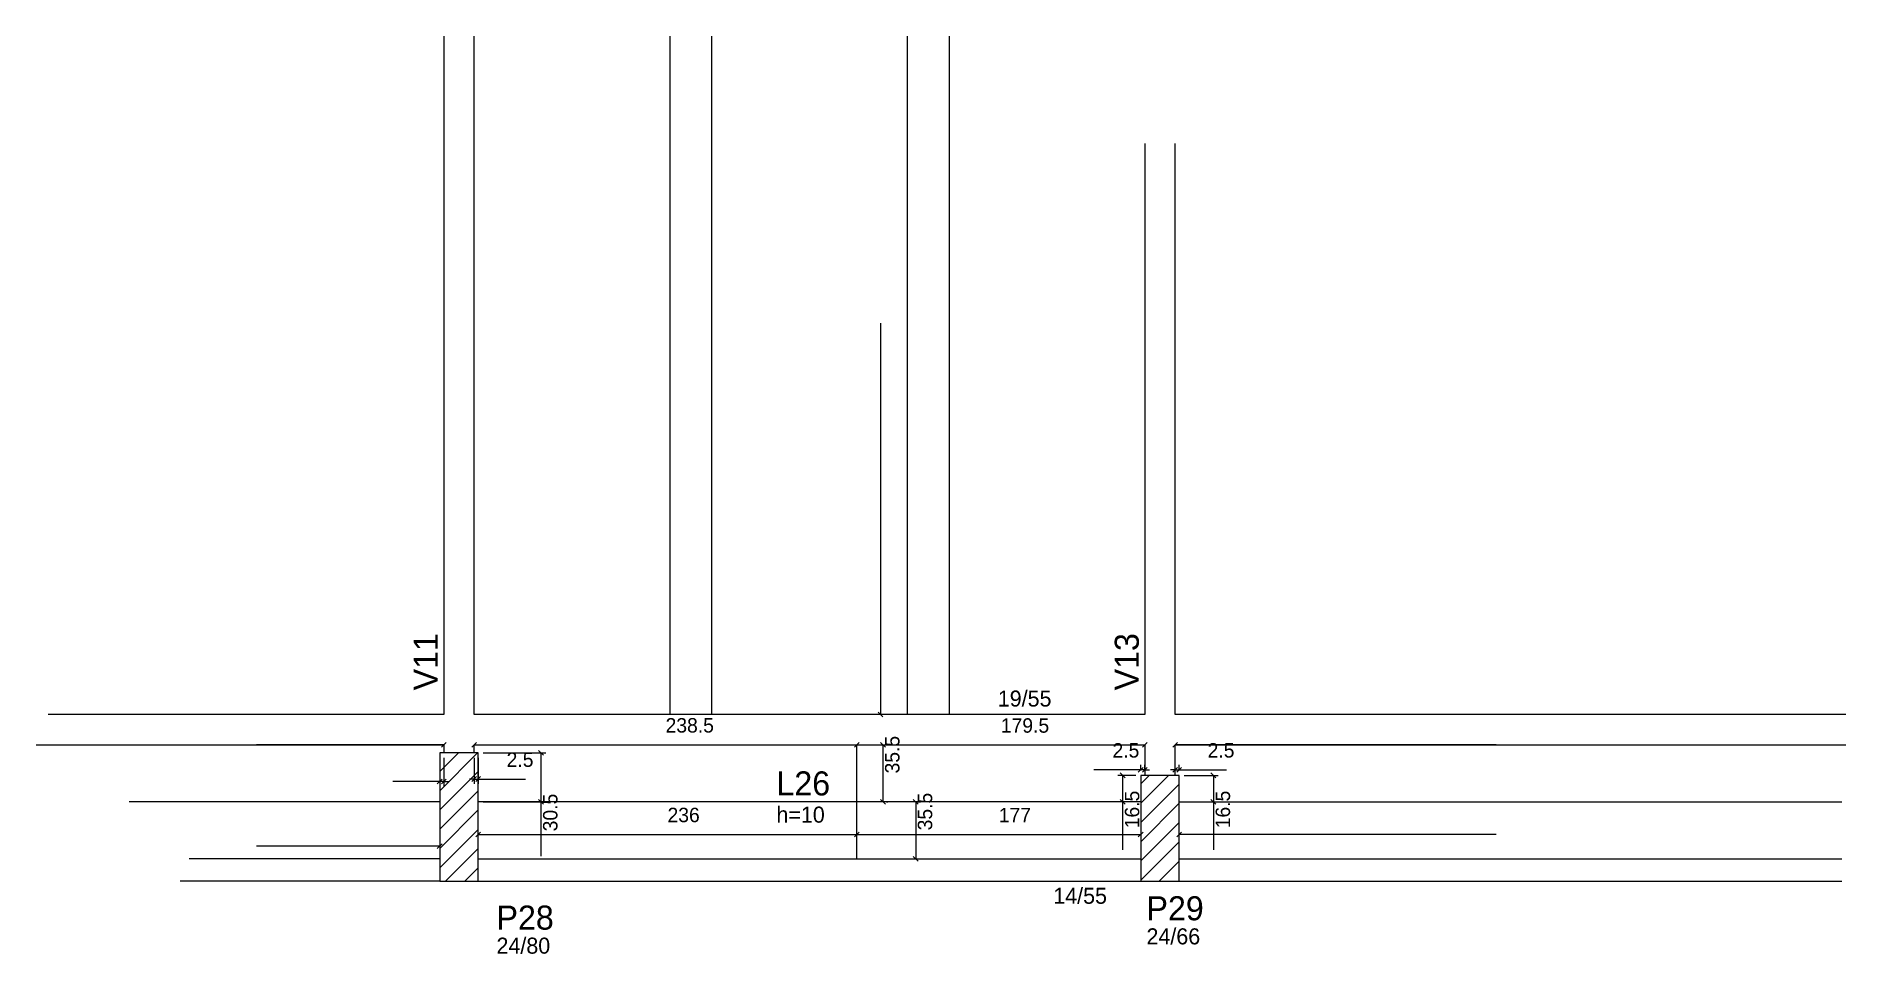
# Model space of a CAD drawing. Header units: metres. Extents: x 3798 to 4927, y 1537 to 2109.
import ezdxf

# ---------------------------------------------------------------- set-up
doc = ezdxf.new("R2010")
doc.units = ezdxf.units.M
for name, color, linetype in [('3', 7, 'Continuous'), ('4', 7, 'Continuous'), ('7', 7, 'Continuous'), ('Painéis', 7, 'Continuous')]:
    doc.layers.add(name, color=color, linetype=linetype)

msp = doc.modelspace()

# ---------------------------------------------------------------- linework, layer by layer
at = {"layer": '3', "color": 3, "lineweight": 25}
for p, q in [((4050, 1638.4), (4073.6, 1662)), ((4050, 1650.4), (4061.6, 1662)), ((4050, 1626.4), (4074, 1650.4)), ((4487, 1630.7), (4504.4, 1648)), ((4487, 1642.7), (4492.3, 1648)), ((4050, 1614.4), (4074, 1638.4)), ((4487, 1618.6), (4511, 1642.6)), ((4050, 1602.4), (4074, 1626.4)), ((4487, 1606.6), (4511, 1630.6)), ((4050, 1590.3), (4074, 1614.3)), ((4487, 1594.6), (4511, 1618.6)), ((4053.7, 1582), (4074, 1602.3)), ((4487, 1582.6), (4511, 1606.6)), ((4050, 1596), (3893.8, 1596)), ((4074, 1596), (4487, 1596)), ((4498.5, 1582), (4511, 1594.5)), ((4511, 1596), (4924, 1596)), ((4050, 1582), (3888.2, 1582)), ((4065.7, 1582), (4074, 1590.3)), ((4074, 1582), (4487, 1582)), ((4510.5, 1582), (4511, 1582.5)), ((4511, 1582), (4924, 1582))]:
    msp.add_line(p, q, dxfattribs=at)
for points in [[(4052.5, 2109), (4052.5, 1686)], [(4071.5, 1686), (4071.5, 2109)], [(4489.5, 2042), (4489.5, 1686)], [(4508.5, 1686), (4508.5, 2042)], [(4052.5, 1686), (3806, 1686)], [(4489.5, 1686), (4071.5, 1686)], [(4926.5, 1686), (4508.5, 1686)], [(3798.4, 1667), (4052.5, 1667)], [(4052.5, 1667), (4052.5, 1662)], [(4071.5, 1667), (4489.5, 1667)], [(4071.5, 1662), (4071.5, 1667)], [(4489.5, 1667), (4489.5, 1648)], [(4508.5, 1667), (4926.5, 1667)], [(4508.5, 1648), (4508.5, 1667)]]:
    msp.add_lwpolyline(points, dxfattribs=at)
at = {"layer": '7', "color": 7, "lineweight": 25}
for points in [[(4050, 1582), (4074, 1582), (4074, 1662), (4050, 1662), (4050, 1582)], [(4487, 1582), (4511, 1582), (4511, 1648), (4487, 1648), (4487, 1582)]]:
    msp.add_lwpolyline(points, dxfattribs=at)
at = {"layer": 'Painéis', "color": 200, "lineweight": 25}
for p, q in [((4193.5, 2109), (4193.5, 1686)), ((4219.5, 2109), (4219.5, 1686)), ((4341.5, 2109), (4341.5, 1686)), ((4367.5, 2109), (4367.5, 1686)), ((4310, 1596), (4310, 1667)), ((4050, 1631.5), (3856.3, 1631.5)), ((4487, 1631.5), (4074, 1631.5)), ((4511, 1631.5), (4924, 1631.5))]:
    msp.add_line(p, q, dxfattribs=at)
at = {"layer": 'Painéis', "color": 4, "lineweight": 25}
for p, q in [((4324.8, 1930), (4324.8, 1686)), ((4052.5, 1667), (3935.7, 1667)), ((4050, 1659), (4050, 1641.2)), ((4052.5, 1659), (4052.5, 1641.2)), ((4071.5, 1667), (4310, 1667)), ((4071.5, 1659), (4071.5, 1642.7)), ((4074, 1659), (4074, 1642.7)), ((4077, 1662), (4116.1, 1662)), ((4113.1, 1662), (4113.1, 1631.5)), ((4310, 1667), (4489.5, 1667)), ((4326.3, 1667), (4326.3, 1631.5)), ((4328.6, 1667), (4329.3, 1667)), ((4708.5, 1667), (4508.5, 1667)), ((4487, 1651.5), (4457.7, 1651.5)), ((4484, 1648), (4472.7, 1648)), ((4475.7, 1648), (4475.7, 1631.5)), ((4487, 1651), (4487, 1654.5)), ((4489.5, 1651.5), (4487, 1651.5)), ((4489.5, 1651), (4489.5, 1654.5)), ((4489.5, 1651.5), (4492.5, 1651.5)), ((4508.5, 1651.5), (4505.5, 1651.5)), ((4508.5, 1651), (4508.5, 1654.5)), ((4508.5, 1651.5), (4511, 1651.5)), ((4511, 1651), (4511, 1654.5)), ((4511, 1651.5), (4540.4, 1651.5)), ((4514, 1648), (4535.3, 1648)), ((4532.3, 1648), (4532.3, 1631.5)), ((4050, 1644.2), (4020.7, 1644.2)), ((4052.5, 1644.2), (4050, 1644.2)), ((4052.5, 1644.2), (4055.5, 1644.2)), ((4071.5, 1645.7), (4068.5, 1645.7)), ((4071.5, 1645.7), (4074, 1645.7)), ((4074, 1645.7), (4103.4, 1645.7)), ((4077, 1631.5), (4116.1, 1631.5)), ((4113.1, 1631.5), (4113.1, 1597.6)), ((4328.6, 1631.5), (4329.3, 1631.5)), ((4346.7, 1631.5), (4346.7, 1596)), ((4347.8, 1631.5), (4349.7, 1631.5)), ((4484, 1631.5), (4472.7, 1631.5)), ((4475.7, 1631.5), (4475.7, 1601.5)), ((4514, 1631.5), (4535.3, 1631.5)), ((4532.3, 1631.5), (4532.3, 1601.5)), ((4050, 1603.9), (3935.7, 1603.9)), ((4074, 1611.1), (4310, 1611.1)), ((4310, 1611.1), (4487, 1611.1)), ((4708.5, 1611.1), (4511, 1611.1)), ((4347.8, 1596), (4349.7, 1596))]:
    msp.add_line(p, q, dxfattribs=at)
at = {"layer": 'Painéis', "color": 0, "lineweight": 25}
for p, q in [((4323.3, 1687.5), (4326.3, 1684.5)), ((4051, 1665.5), (4054, 1668.5)), ((4073, 1668.5), (4070, 1665.5)), ((4114.6, 1660.5), (4111.6, 1663.5)), ((4308.5, 1665.5), (4311.5, 1668.5)), ((4311.5, 1668.5), (4308.5, 1665.5)), ((4327.8, 1665.5), (4324.8, 1668.5)), ((4488, 1665.5), (4491, 1668.5)), ((4510, 1668.5), (4507, 1665.5)), ((4070, 1644.2), (4073, 1647.2)), ((4075.5, 1647.2), (4072.5, 1644.2)), ((4477.2, 1646.5), (4474.2, 1649.5)), ((4485.5, 1650), (4488.5, 1653)), ((4491, 1653), (4488, 1650)), ((4507, 1650), (4510, 1653)), ((4512.5, 1653), (4509.5, 1650)), ((4533.8, 1646.5), (4530.8, 1649.5)), ((4048.5, 1642.7), (4051.5, 1645.7)), ((4054, 1645.7), (4051, 1642.7)), ((4111.6, 1633), (4114.6, 1630)), ((4324.8, 1633), (4327.8, 1630)), ((4348.2, 1630), (4345.2, 1633)), ((4474.2, 1633), (4477.2, 1630)), ((4530.8, 1633), (4533.8, 1630)), ((4048.5, 1602.4), (4051.5, 1605.4)), ((4075.5, 1612.6), (4072.5, 1609.6)), ((4308.5, 1609.6), (4311.5, 1612.6)), ((4311.5, 1612.6), (4308.5, 1609.6)), ((4485.5, 1609.6), (4488.5, 1612.6)), ((4512.5, 1612.6), (4509.5, 1609.6)), ((4345.2, 1597.5), (4348.2, 1594.5))]:
    msp.add_line(p, q, dxfattribs=at)

# ---------------------------------------------------------------- texts
at = {"layer": '3', "color": 3, "lineweight": 25}
for s, p in [('19/55', (4397.9, 1690.9)), ('h=10', (4259.9, 1618.5)), ('14/55', (4432.5, 1567.9)), ('24/80', (4085.4, 1536.8)), ('24/66', (4490.6, 1542.6))]:
    msp.add_text(s, height=10, dxfattribs=at).set_placement(p)
at = {"layer": '4', "color": 4, "lineweight": 25}
for s, p in [('V11', (4048.8, 1701)), ('V13', (4485.8, 1701))]:
    msp.add_text(s, height=15, rotation=90, dxfattribs=at).set_placement(p)
for s, p in [('L26', (4259.9, 1635.5)), ('P29', (4490.6, 1557.6)), ('P28', (4085.4, 1551.8))]:
    msp.add_text(s, height=15, dxfattribs=at).set_placement(p)
at = {"layer": 'Painéis', "color": 240, "lineweight": 25}
for s, p in [('238.5', (4190.8, 1674.7)), ('179.5', (4399.8, 1674.6)), ('2.5', (4091.7, 1653.3)), ('2.5', (4469.4, 1659.1)), ('2.5', (4528.7, 1659.1)), ('236', (4192, 1618.8)), ('177', (4398.5, 1618.7))]:
    msp.add_text(s, height=9, dxfattribs=at).set_placement(p)
for s, p in [('35.5', (4336.6, 1649.2)), ('30.5', (4123.4, 1613.1)), ('35.5', (4357, 1613.7)), ('16.5', (4486.1, 1615)), ('16.5', (4542.7, 1615))]:
    msp.add_text(s, height=9, rotation=90, dxfattribs=at).set_placement(p)

doc.saveas('drawing.dxf')
